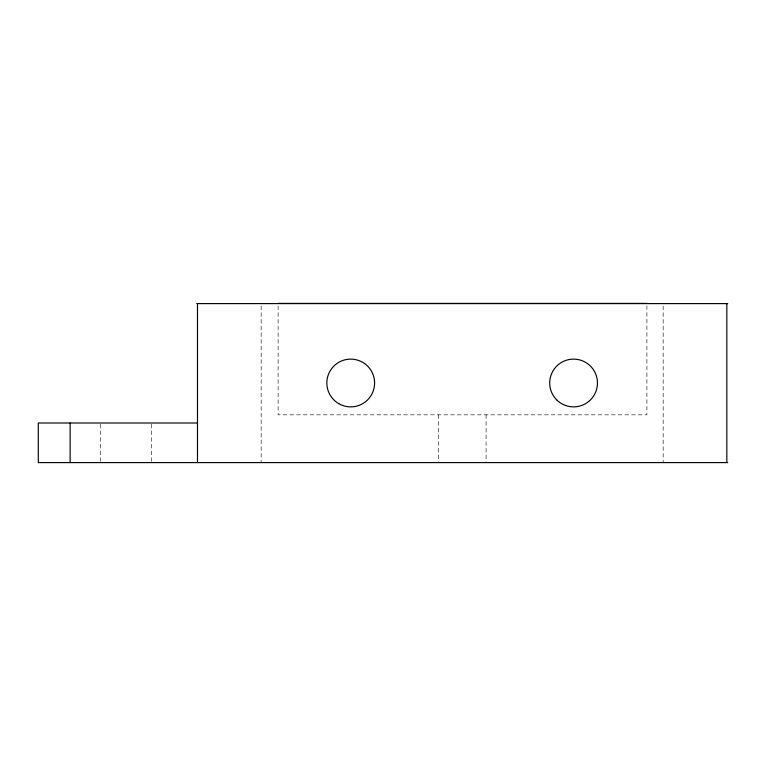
<?xml version="1.0" encoding="UTF-8"?>
<svg xmlns="http://www.w3.org/2000/svg" width="766" height="766" viewBox="0 0 766 766"><rect width="100%" height="100%" fill="white"/><g stroke="black" fill="none" stroke-linecap="round" stroke-linejoin="round"><path stroke-width="0.57" stroke-dasharray="3.83 2.87" d="M663.155 305.998L663.155 462.597M646.897 305.778L646.897 414.837L278.115 414.837L278.115 305.778M486.084 414.837L486.084 462.597M438.324 414.837L438.324 462.597M261.158 305.998L261.158 462.597M151.323 424.163L151.323 461.429M100.384 424.163L100.384 462.597"/><path stroke-width="1.15" d="M278.115 303.403L646.897 303.403M196.709 303.604L727.7 303.604M197.484 422.995L38.3 422.995L38.3 462.597L727.7 462.597M726.829 303.604L726.829 462.597M197.484 303.604L197.484 462.597M70.137 422.995L70.137 462.597M338.783 403.682A23.88 23.88 0 0 0 374.603 383A23.88 23.88 0 0 0 338.783 362.318A23.88 23.88 0 0 0 338.783 403.682M556.7 399.881A23.88 23.88 0 0 0 596.647 389.176A23.88 23.88 0 0 0 567.405 359.934A23.88 23.88 0 0 0 556.7 399.881"/></g></svg>
